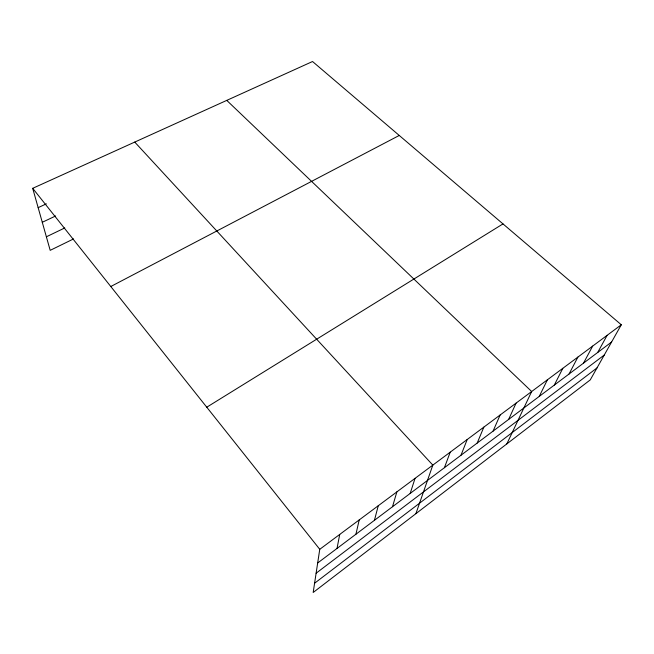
<?xml version="1.0" encoding="UTF-8"?>
<svg xmlns="http://www.w3.org/2000/svg" width="654" height="654" viewBox="0 0 654 654"><rect width="100%" height="100%" fill="white"/><g stroke="black" fill="none" stroke-linecap="round" stroke-linejoin="round"><path stroke-width="0.98" d="M621.3 324.776L319.757 549.303L313.176 592.483L590.251 379.9L621.3 324.776L312.538 61.517L32.7 188.319L50.194 250.343L73.534 238.931M337.023 548.444L339.72 534.441M355.931 534.228L359.209 519.922M374.423 520.322L378.257 505.746M392.498 506.736L396.864 491.89M410.181 493.443L415.045 478.352M415.887 513.684L432.825 465.108L134.749 142.082M444.409 467.716L450.214 452.167M460.972 455.258L467.218 439.504M477.191 443.06L483.854 427.119M493.075 431.125L500.13 414.996M508.632 419.435L516.071 403.126M506.834 443.902L531.669 391.509L226.758 100.389M539.248 396.414L547.406 379.794M554.306 385.092L562.808 368.325M569.062 373.998L577.891 357.092M583.523 363.125L592.663 346.097M597.691 352.473L607.125 335.33M314.59 583.229L597.004 367.916M316.111 573.215L604.247 355.048M317.672 562.988L611.58 342.034M206.762 407.205L503 223.905M110.788 286.517L399.259 135.452M46.377 236.789L64.754 227.952M42.281 222.286L55.647 215.967M38.153 207.653L46.344 203.852M32.7 188.319L319.757 549.303"/></g></svg>
